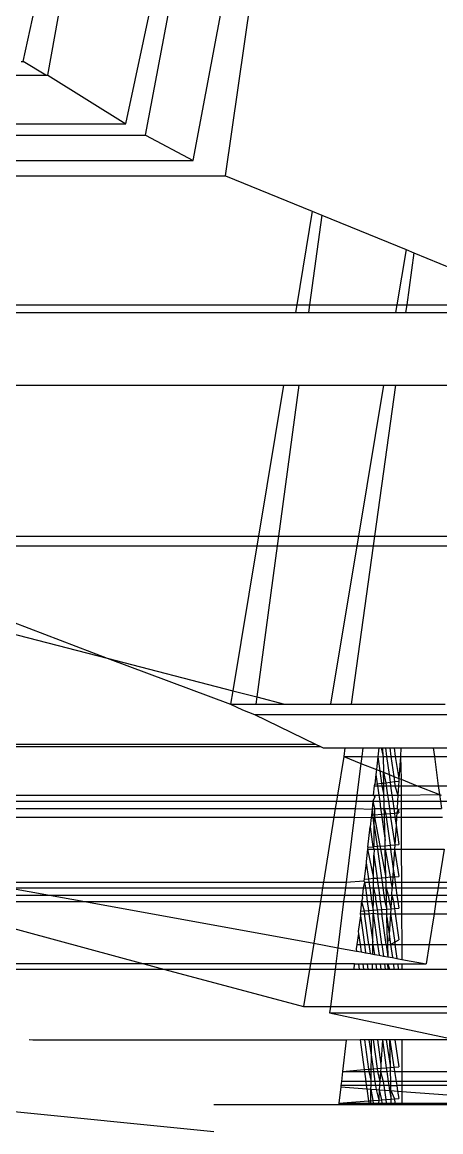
# Model space of a CAD drawing. Extents: x -24961 to 905641, y -154323 to 635957.
# Drawn here: x 396100.56 to 396108.83, y -143408.43 to -143386.54 of the extents above; entities that cross this region are included whole.
import ezdxf

# ---------------------------------------------------------------- set-up
doc = ezdxf.new("R2010")
doc.units = 0
doc.header["$LTSCALE"] = 1000
doc.header["$MEASUREMENT"] = 0

msp = doc.modelspace()

# ---------------------------------------------------------------- linework, layer by layer
for p, q in [((396100.586, -143387.321), (396103.95, -143371.701)), ((396101.07, -143387.592), (396103.95, -143371.701)), ((396102.608, -143388.552), (396105.972, -143372.932)), ((396103, -143388.776), (396105.972, -143372.932)), ((396103.942, -143389.275), (396106.913, -143373.432)), ((396104.578, -143389.574), (396106.913, -143373.432)), ((396100.541, -143387.321), (396100.586, -143387.321)), ((396101.031, -143387.592), (396100.586, -143387.321)), ((396077.372, -143387.592), (396101.031, -143387.592)), ((396101.031, -143387.592), (396101.07, -143387.592)), ((396101.07, -143387.592), (396102.608, -143388.552)), ((396077.192, -143388.552), (396102.608, -143388.552)), ((396099.979, -143388.776), (396103, -143388.776)), ((396103, -143388.776), (396103.942, -143389.275)), ((396099.903, -143389.275), (396103.942, -143389.275)), ((396099.857, -143389.574), (396104.578, -143389.574)), ((396104.578, -143389.574), (396106.292, -143390.275)), ((396106.292, -143390.275), (396105.985, -143392.12)), ((396106.478, -143390.351), (396106.24, -143392.12)), ((396106.292, -143390.275), (396106.478, -143390.351)), ((396106.478, -143390.351), (396108.143, -143391.032)), ((396108.143, -143391.032), (396107.962, -143392.12)), ((396108.143, -143391.032), (396108.298, -143391.096)), ((396108.298, -143391.096), (396108.156, -143392.12)), ((396108.298, -143391.096), (396110.163, -143391.859)), ((396099.466, -143392.12), (396105.985, -143392.12)), ((396105.985, -143392.12), (396105.96, -143392.273)), ((396105.985, -143392.12), (396106.24, -143392.12)), ((396106.24, -143392.12), (396106.219, -143392.273)), ((396106.24, -143392.12), (396107.962, -143392.12)), ((396107.962, -143392.12), (396107.936, -143392.273)), ((396107.962, -143392.12), (396108.156, -143392.12)), ((396108.156, -143392.12), (396108.134, -143392.273)), ((396108.156, -143392.12), (396110.123, -143392.12)), ((396099.442, -143392.273), (396105.96, -143392.273)), ((396105.96, -143392.273), (396106.219, -143392.273)), ((396106.219, -143392.273), (396107.936, -143392.273)), ((396107.936, -143392.273), (396108.134, -143392.273)), ((396108.134, -143392.273), (396110.1, -143392.273)), ((396099.222, -143393.707), (396105.722, -143393.707)), ((396105.722, -143393.707), (396105.227, -143396.683)), ((396106.026, -143393.707), (396105.625, -143396.683)), ((396105.722, -143393.707), (396106.026, -143393.707)), ((396106.026, -143393.707), (396107.698, -143393.707)), ((396107.698, -143393.707), (396107.204, -143396.683)), ((396107.934, -143393.707), (396107.519, -143396.683)), ((396107.698, -143393.707), (396107.934, -143393.707)), ((396107.934, -143393.707), (396109.88, -143393.707)), ((396098.766, -143396.683), (396105.227, -143396.683)), ((396105.227, -143396.683), (396105.196, -143396.872)), ((396105.227, -143396.683), (396105.625, -143396.683)), ((396105.625, -143396.683), (396105.6, -143396.872)), ((396105.625, -143396.683), (396107.204, -143396.683)), ((396107.204, -143396.683), (396107.173, -143396.872)), ((396107.204, -143396.683), (396107.519, -143396.683)), ((396107.519, -143396.683), (396107.493, -143396.872)), ((396107.519, -143396.683), (396109.423, -143396.683)), ((396098.737, -143396.872), (396105.196, -143396.872)), ((396105.196, -143396.872), (396104.721, -143399.733)), ((396105.196, -143396.872), (396105.6, -143396.872)), ((396105.6, -143396.872), (396105.198, -143399.856)), ((396105.6, -143396.872), (396107.173, -143396.872)), ((396107.173, -143396.872), (396106.653, -143399.998)), ((396107.493, -143396.872), (396107.057, -143399.998)), ((396107.173, -143396.872), (396107.493, -143396.872)), ((396107.493, -143396.872), (396109.394, -143396.872)), ((396098.609, -143397.707), (396102.239, -143399.09)), ((396098.543, -143398.133), (396102.239, -143399.09)), ((396102.239, -143399.09), (396104.721, -143399.733)), ((396102.239, -143399.09), (396104.677, -143399.998)), ((396104.721, -143399.733), (396104.677, -143399.998)), ((396104.721, -143399.733), (396105.198, -143399.856)), ((396104.677, -143399.998), (396105.178, -143399.998)), ((396104.677, -143399.998), (396104.913, -143400.109)), ((396105.198, -143399.856), (396105.178, -143399.998)), ((396105.178, -143399.998), (396105.746, -143399.998)), ((396105.198, -143399.856), (396105.746, -143399.998)), ((396105.746, -143399.998), (396106.653, -143399.998)), ((396106.653, -143399.998), (396107.057, -143399.998)), ((396107.057, -143399.998), (396108.914, -143399.998)), ((396104.913, -143400.109), (396105.151, -143400.2)), ((396105.151, -143400.2), (396129.504, -143400.2)), ((396105.151, -143400.2), (396106.356, -143400.787)), ((396098.809, -143400.834), (396106.456, -143400.834)), ((396098.814, -143400.787), (396106.356, -143400.787)), ((396106.356, -143400.787), (396106.456, -143400.834)), ((396106.456, -143400.834), (396106.51, -143400.859)), ((396106.51, -143400.859), (396106.937, -143400.859)), ((396106.937, -143400.859), (396106.913, -143401.033)), ((396106.937, -143400.859), (396107.293, -143400.859)), ((396107.293, -143400.859), (396107.271, -143401.033)), ((396107.293, -143400.859), (396107.609, -143400.859)), ((396107.609, -143400.859), (396107.588, -143401.039)), ((396107.609, -143400.859), (396107.65, -143400.859)), ((396107.65, -143400.859), (396107.685, -143400.859)), ((396107.65, -143400.859), (396107.69, -143401.033)), ((396107.685, -143400.859), (396107.736, -143400.859)), ((396107.69, -143401.033), (396107.685, -143400.859)), ((396107.736, -143400.859), (396107.822, -143400.859)), ((396107.736, -143400.859), (396107.76, -143401.033)), ((396107.822, -143400.859), (396107.908, -143400.859)), ((396107.822, -143400.859), (396107.846, -143401.033)), ((396107.908, -143400.859), (396107.932, -143401.033)), ((396107.908, -143400.859), (396108.042, -143400.859)), ((396108.042, -143400.859), (396108.031, -143401.033)), ((396108.042, -143400.859), (396108.679, -143400.859)), ((396108.679, -143400.859), (396109.088, -143400.859)), ((396108.679, -143400.859), (396108.703, -143401.033)), ((396106.913, -143401.033), (396106.788, -143401.792)), ((396106.913, -143401.033), (396107.271, -143401.033)), ((396106.913, -143401.033), (396107.254, -143401.168)), ((396107.271, -143401.033), (396107.254, -143401.168)), ((396107.271, -143401.033), (396107.588, -143401.039)), ((396107.588, -143401.039), (396107.56, -143401.288)), ((396107.588, -143401.039), (396107.69, -143401.033)), ((396107.588, -143401.039), (396107.626, -143401.315)), ((396107.69, -143401.033), (396107.76, -143401.033)), ((396107.69, -143401.033), (396107.697, -143401.342)), ((396107.76, -143401.033), (396107.846, -143401.033)), ((396107.76, -143401.033), (396107.809, -143401.386)), ((396107.846, -143401.033), (396107.932, -143401.033)), ((396107.846, -143401.033), (396107.9, -143401.422)), ((396107.932, -143401.033), (396108.004, -143401.463)), ((396107.932, -143401.033), (396108.031, -143401.033)), ((396108.031, -143401.033), (396108.004, -143401.463)), ((396108.031, -143401.033), (396108.703, -143401.033)), ((396108.031, -143401.033), (396108.044, -143401.479)), ((396108.703, -143401.033), (396109.181, -143401.033)), ((396108.703, -143401.033), (396108.781, -143401.606)), ((396107.254, -143401.168), (396107.175, -143401.792)), ((396107.254, -143401.168), (396107.56, -143401.288)), ((396107.56, -143401.288), (396107.55, -143401.383)), ((396107.56, -143401.288), (396107.626, -143401.315)), ((396107.626, -143401.315), (396107.697, -143401.342)), ((396107.626, -143401.315), (396107.66, -143401.559)), ((396107.697, -143401.342), (396107.809, -143401.386)), ((396107.697, -143401.342), (396107.745, -143401.548)), ((396107.702, -143401.553), (396107.697, -143401.342)), ((396107.524, -143401.606), (396107.528, -143401.576)), ((396107.55, -143401.383), (396107.528, -143401.576)), ((396107.528, -143401.576), (396107.575, -143401.57)), ((396107.55, -143401.383), (396107.575, -143401.57)), ((396107.575, -143401.57), (396107.66, -143401.559)), ((396107.575, -143401.57), (396107.58, -143401.606)), ((396107.66, -143401.559), (396107.702, -143401.553)), ((396107.66, -143401.559), (396107.666, -143401.606)), ((396107.702, -143401.553), (396107.745, -143401.548)), ((396107.703, -143401.606), (396107.702, -143401.553)), ((396107.745, -143401.548), (396107.829, -143401.537)), ((396107.745, -143401.548), (396107.753, -143401.606)), ((396107.809, -143401.386), (396107.9, -143401.422)), ((396107.809, -143401.386), (396107.829, -143401.537)), ((396107.829, -143401.537), (396107.914, -143401.526)), ((396107.829, -143401.537), (396107.839, -143401.606)), ((396107.9, -143401.422), (396108.004, -143401.463)), ((396107.9, -143401.422), (396107.914, -143401.526)), ((396107.914, -143401.526), (396107.999, -143401.515)), ((396107.914, -143401.526), (396107.925, -143401.606)), ((396107.999, -143401.515), (396107.995, -143401.606)), ((396108.004, -143401.463), (396107.999, -143401.515)), ((396108.004, -143401.463), (396108.044, -143401.479)), ((396108.044, -143401.479), (396108.365, -143401.606)), ((396108.044, -143401.479), (396108.045, -143401.606)), ((396098.689, -143401.792), (396106.788, -143401.792)), ((396106.788, -143401.792), (396106.769, -143401.914)), ((396106.788, -143401.792), (396107.175, -143401.792)), ((396107.175, -143401.792), (396107.16, -143401.914)), ((396107.175, -143401.792), (396107.503, -143401.792)), ((396107.503, -143401.792), (396107.524, -143401.606)), ((396107.503, -143401.792), (396107.606, -143401.792)), ((396107.503, -143401.792), (396107.525, -143401.828)), ((396107.524, -143401.606), (396107.58, -143401.606)), ((396107.58, -143401.606), (396107.666, -143401.606)), ((396107.58, -143401.606), (396107.606, -143401.792)), ((396107.606, -143401.792), (396107.708, -143401.792)), ((396107.606, -143401.792), (396107.623, -143401.914)), ((396107.666, -143401.606), (396107.703, -143401.606)), ((396107.666, -143401.606), (396107.708, -143401.792)), ((396107.703, -143401.606), (396107.753, -143401.606)), ((396107.708, -143401.792), (396107.703, -143401.606)), ((396107.708, -143401.792), (396107.778, -143401.792)), ((396107.711, -143401.914), (396107.708, -143401.792)), ((396107.753, -143401.606), (396107.839, -143401.606)), ((396107.753, -143401.606), (396107.778, -143401.792)), ((396107.778, -143401.792), (396107.864, -143401.792)), ((396107.778, -143401.792), (396107.795, -143401.914)), ((396107.839, -143401.606), (396107.925, -143401.606)), ((396107.839, -143401.606), (396107.864, -143401.792)), ((396107.864, -143401.792), (396107.881, -143401.914)), ((396107.864, -143401.792), (396107.983, -143401.792)), ((396107.925, -143401.606), (396107.983, -143401.792)), ((396107.925, -143401.606), (396107.995, -143401.606)), ((396107.983, -143401.792), (396107.976, -143401.914)), ((396107.995, -143401.606), (396107.983, -143401.792)), ((396107.983, -143401.792), (396108.046, -143401.792)), ((396107.995, -143401.606), (396108.045, -143401.606)), ((396108.045, -143401.606), (396108.365, -143401.606)), ((396108.045, -143401.606), (396108.046, -143401.792)), ((396108.046, -143401.792), (396108.805, -143401.779)), ((396108.046, -143401.792), (396108.046, -143401.914)), ((396108.365, -143401.606), (396108.805, -143401.779)), ((396108.365, -143401.606), (396108.781, -143401.606)), ((396108.781, -143401.606), (396109.092, -143401.606)), ((396108.781, -143401.606), (396108.805, -143401.779)), ((396108.805, -143401.779), (396108.837, -143401.792)), ((396108.805, -143401.779), (396108.824, -143401.914)), ((396098.674, -143401.914), (396106.769, -143401.914)), ((396106.769, -143401.914), (396106.747, -143402.053)), ((396106.769, -143401.914), (396107.16, -143401.914)), ((396107.16, -143401.914), (396107.142, -143402.053)), ((396107.16, -143401.914), (396107.49, -143401.914)), ((396107.49, -143401.914), (396107.472, -143402.071)), ((396107.525, -143401.828), (396107.49, -143401.914)), ((396107.49, -143401.914), (396107.522, -143402.053)), ((396107.49, -143401.914), (396107.623, -143401.914)), ((396107.623, -143401.914), (396107.711, -143401.914)), ((396107.623, -143401.914), (396107.642, -143402.053)), ((396107.711, -143401.914), (396107.795, -143401.914)), ((396107.714, -143402.053), (396107.711, -143401.914)), ((396107.795, -143401.914), (396107.881, -143401.914)), ((396107.795, -143401.914), (396107.814, -143402.053)), ((396107.881, -143401.914), (396107.9, -143402.053)), ((396107.881, -143401.914), (396107.976, -143401.914)), ((396107.976, -143401.914), (396107.967, -143402.053)), ((396107.976, -143401.914), (396108.046, -143401.914)), ((396108.046, -143401.914), (396108.824, -143401.914)), ((396108.046, -143401.914), (396108.047, -143402.053)), ((396108.824, -143401.914), (396109.043, -143401.914)), ((396108.824, -143401.914), (396108.843, -143402.053)), ((396098.635, -143402.225), (396106.719, -143402.225)), ((396098.656, -143402.053), (396106.747, -143402.053)), ((396106.719, -143402.225), (396106.514, -143403.508)), ((396106.747, -143402.053), (396106.719, -143402.225)), ((396106.719, -143402.225), (396107.12, -143402.225)), ((396106.747, -143402.053), (396107.142, -143402.053)), ((396107.12, -143402.225), (396106.959, -143403.508)), ((396107.142, -143402.053), (396107.12, -143402.225)), ((396107.12, -143402.225), (396107.454, -143402.232)), ((396107.142, -143402.053), (396107.472, -143402.071)), ((396107.454, -143402.232), (396107.433, -143402.415)), ((396107.459, -143402.185), (396107.454, -143402.232)), ((396107.454, -143402.232), (396107.52, -143402.225)), ((396107.472, -143402.071), (396107.459, -143402.185)), ((396107.459, -143402.185), (396107.487, -143402.182)), ((396107.472, -143402.071), (396107.522, -143402.053)), ((396107.472, -143402.071), (396107.487, -143402.182)), ((396107.487, -143402.182), (396107.52, -143402.18)), ((396107.517, -143402.401), (396107.487, -143402.182)), ((396107.517, -143402.401), (396107.52, -143402.225)), ((396107.522, -143402.053), (396107.52, -143402.18)), ((396107.52, -143402.18), (396107.658, -143402.169)), ((396107.52, -143402.18), (396107.52, -143402.225)), ((396107.52, -143402.225), (396107.746, -143403.414)), ((396107.52, -143402.225), (396107.665, -143402.225)), ((396107.522, -143402.053), (396107.642, -143402.053)), ((396107.642, -143402.053), (396107.714, -143402.053)), ((396107.642, -143402.053), (396107.658, -143402.169)), ((396107.658, -143402.169), (396107.716, -143402.164)), ((396107.658, -143402.169), (396107.665, -143402.225)), ((396107.665, -143402.225), (396107.718, -143402.225)), ((396107.665, -143402.225), (396107.729, -143402.686)), ((396107.714, -143402.053), (396107.814, -143402.053)), ((396107.716, -143402.164), (396107.714, -143402.053)), ((396107.714, -143402.053), (396107.743, -143402.162)), ((396107.716, -143402.164), (396107.743, -143402.162)), ((396107.718, -143402.225), (396107.716, -143402.164)), ((396107.718, -143402.225), (396107.752, -143402.225)), ((396107.729, -143402.686), (396107.718, -143402.225)), ((396107.743, -143402.162), (396107.828, -143402.155)), ((396107.743, -143402.162), (396107.752, -143402.225)), ((396107.752, -143402.225), (396107.838, -143402.225)), ((396107.752, -143402.225), (396107.828, -143402.781)), ((396107.814, -143402.053), (396107.828, -143402.155)), ((396107.814, -143402.053), (396107.9, -143402.053)), ((396107.828, -143402.155), (396107.913, -143402.148)), ((396107.828, -143402.155), (396107.838, -143402.225)), ((396107.838, -143402.225), (396107.922, -143402.774)), ((396107.838, -143402.225), (396107.924, -143402.225)), ((396107.9, -143402.053), (396107.913, -143402.148)), ((396107.9, -143402.053), (396107.967, -143402.053)), ((396107.913, -143402.148), (396107.961, -143402.144)), ((396107.913, -143402.148), (396107.924, -143402.225)), ((396107.924, -143402.225), (396107.946, -143402.385)), ((396107.924, -143402.225), (396107.956, -143402.225)), ((396107.956, -143402.225), (396107.946, -143402.385)), ((396107.961, -143402.144), (396107.956, -143402.225)), ((396107.956, -143402.225), (396108.047, -143402.225)), ((396107.989, -143402.07), (396107.961, -143402.144)), ((396107.961, -143402.144), (396107.999, -143402.141)), ((396107.967, -143402.053), (396107.989, -143402.07)), ((396107.989, -143402.07), (396108.047, -143402.053)), ((396107.989, -143402.07), (396107.999, -143402.141)), ((396108.047, -143402.053), (396108.843, -143402.053)), ((396108.047, -143402.053), (396108.047, -143402.225)), ((396108.047, -143402.225), (396108.05, -143402.859)), ((396108.047, -143402.225), (396108.866, -143402.225)), ((396107.388, -143402.817), (396107.433, -143402.415)), ((396107.433, -143402.415), (396107.487, -143402.809)), ((396107.512, -143402.807), (396107.517, -143402.401)), ((396107.517, -143402.401), (396107.573, -143402.802)), ((396107.946, -143402.385), (396107.922, -143402.774)), ((396107.946, -143402.385), (396107.999, -143402.768)), ((396107.383, -143402.859), (396107.355, -143403.103)), ((396107.388, -143402.817), (396107.383, -143402.859)), ((396107.383, -143402.859), (396107.512, -143402.859)), ((396107.383, -143402.859), (396107.504, -143403.433)), ((396107.388, -143402.817), (396107.487, -143402.809)), ((396107.487, -143402.809), (396107.512, -143402.807)), ((396107.487, -143402.809), (396107.512, -143402.859)), ((396107.512, -143402.859), (396107.51, -143402.978)), ((396107.512, -143402.807), (396107.573, -143402.802)), ((396107.512, -143402.859), (396107.58, -143402.859)), ((396107.573, -143402.802), (396107.731, -143402.789)), ((396107.573, -143402.802), (396107.58, -143402.859)), ((396107.58, -143402.859), (396107.658, -143403.421)), ((396107.58, -143402.859), (396107.733, -143402.859)), ((396107.731, -143402.789), (396107.729, -143402.686)), ((396107.731, -143402.789), (396107.828, -143402.781)), ((396107.733, -143402.859), (396107.731, -143402.789)), ((396107.746, -143403.414), (396107.733, -143402.859)), ((396107.733, -143402.859), (396107.839, -143402.859)), ((396107.733, -143402.859), (396107.828, -143403.407)), ((396107.828, -143402.781), (396107.922, -143402.774)), ((396107.828, -143402.781), (396107.839, -143402.859)), ((396107.839, -143402.859), (396107.916, -143402.859)), ((396107.839, -143402.859), (396107.892, -143403.246)), ((396107.916, -143402.859), (396107.892, -143403.246)), ((396107.922, -143402.774), (396107.916, -143402.859)), ((396107.916, -143402.859), (396107.999, -143403.394)), ((396107.916, -143402.859), (396108.05, -143402.859)), ((396107.922, -143402.774), (396107.999, -143402.768)), ((396108.05, -143402.859), (396108.053, -143403.508)), ((396108.05, -143402.859), (396108.896, -143402.859)), ((396108.896, -143402.859), (396108.794, -143403.508)), ((396107.355, -143403.103), (396107.359, -143403.129)), ((396107.504, -143403.433), (396107.51, -143402.978)), ((396107.51, -143402.978), (396107.571, -143403.428)), ((396107.359, -143403.129), (396107.317, -143403.448)), ((396107.359, -143403.129), (396107.402, -143403.441)), ((396107.892, -143403.246), (396107.882, -143403.403)), ((396107.892, -143403.246), (396107.913, -143403.401)), ((396099.702, -143403.508), (396106.514, -143403.508)), ((396106.514, -143403.508), (396106.497, -143403.618)), ((396106.514, -143403.508), (396106.959, -143403.508)), ((396106.959, -143403.508), (396106.945, -143403.618)), ((396106.959, -143403.508), (396107.312, -143403.485)), ((396107.325, -143403.508), (396107.297, -143403.618)), ((396107.317, -143403.448), (396107.312, -143403.485)), ((396107.312, -143403.485), (396107.325, -143403.508)), ((396107.317, -143403.448), (396107.402, -143403.441)), ((396107.325, -143403.508), (396107.411, -143403.508)), ((396107.325, -143403.508), (396107.34, -143403.618)), ((396107.402, -143403.441), (396107.504, -143403.433)), ((396107.402, -143403.441), (396107.411, -143403.508)), ((396107.411, -143403.508), (396107.503, -143403.508)), ((396107.411, -143403.508), (396107.426, -143403.618)), ((396107.502, -143403.618), (396107.503, -143403.508)), ((396107.503, -143403.508), (396107.504, -143403.433)), ((396107.503, -143403.508), (396107.582, -143403.508)), ((396107.504, -143403.433), (396107.571, -143403.428)), ((396107.571, -143403.428), (396107.658, -143403.421)), ((396107.571, -143403.428), (396107.582, -143403.508)), ((396107.582, -143403.508), (396107.597, -143403.618)), ((396107.582, -143403.508), (396107.67, -143403.508)), ((396107.658, -143403.421), (396107.746, -143403.414)), ((396107.658, -143403.421), (396107.67, -143403.508)), ((396107.67, -143403.508), (396107.685, -143403.618)), ((396107.67, -143403.508), (396107.748, -143403.508)), ((396107.746, -143403.414), (396107.828, -143403.407)), ((396107.748, -143403.508), (396107.746, -143403.414)), ((396107.751, -143403.618), (396107.748, -143403.508)), ((396107.748, -143403.508), (396107.842, -143403.508)), ((396107.828, -143403.407), (396107.882, -143403.403)), ((396107.828, -143403.407), (396107.842, -143403.508)), ((396107.842, -143403.508), (396107.876, -143403.508)), ((396107.842, -143403.508), (396107.869, -143403.618)), ((396107.876, -143403.508), (396107.869, -143403.618)), ((396107.882, -143403.403), (396107.876, -143403.508)), ((396107.876, -143403.508), (396107.928, -143403.508)), ((396107.882, -143403.403), (396107.913, -143403.401)), ((396107.913, -143403.401), (396107.999, -143403.394)), ((396107.913, -143403.401), (396107.928, -143403.508)), ((396107.928, -143403.508), (396107.943, -143403.618)), ((396107.928, -143403.508), (396108.053, -143403.508)), ((396108.053, -143403.508), (396108.053, -143403.618)), ((396108.053, -143403.508), (396108.794, -143403.508)), ((396108.794, -143403.508), (396108.777, -143403.618)), ((396108.794, -143403.508), (396109.043, -143403.508)), ((396098.443, -143403.763), (396101.103, -143403.763)), ((396100.303, -143403.618), (396106.497, -143403.618)), ((396100.303, -143403.618), (396101.103, -143403.763)), ((396101.103, -143403.763), (396106.474, -143403.763)), ((396101.103, -143403.763), (396101.798, -143403.89)), ((396106.474, -143403.763), (396106.453, -143403.89)), ((396106.497, -143403.618), (396106.474, -143403.763)), ((396106.474, -143403.763), (396106.926, -143403.763)), ((396106.497, -143403.618), (396106.945, -143403.618)), ((396106.926, -143403.763), (396106.91, -143403.89)), ((396106.945, -143403.618), (396106.926, -143403.763)), ((396106.926, -143403.763), (396107.281, -143403.763)), ((396106.945, -143403.618), (396107.297, -143403.618)), ((396107.281, -143403.763), (396107.278, -143403.792)), ((396107.297, -143403.618), (396107.281, -143403.763)), ((396107.281, -143403.763), (396107.36, -143403.763)), ((396107.297, -143403.618), (396107.34, -143403.618)), ((396107.34, -143403.618), (396107.426, -143403.618)), ((396107.34, -143403.618), (396107.36, -143403.763)), ((396107.36, -143403.763), (396107.446, -143403.763)), ((396107.36, -143403.763), (396107.378, -143403.89)), ((396107.426, -143403.618), (396107.446, -143403.763)), ((396107.426, -143403.618), (396107.502, -143403.618)), ((396107.446, -143403.763), (396107.464, -143403.89)), ((396107.446, -143403.763), (396107.5, -143403.763)), ((396107.498, -143403.89), (396107.5, -143403.763)), ((396107.5, -143403.763), (396107.502, -143403.618)), ((396107.5, -143403.763), (396107.532, -143403.763)), ((396107.502, -143403.618), (396107.597, -143403.618)), ((396107.502, -143403.618), (396107.532, -143403.763)), ((396107.532, -143403.763), (396107.617, -143403.763)), ((396107.532, -143403.763), (396107.55, -143403.89)), ((396107.597, -143403.618), (396107.685, -143403.618)), ((396107.597, -143403.618), (396107.617, -143403.763)), ((396107.617, -143403.763), (396107.705, -143403.763)), ((396107.617, -143403.763), (396107.634, -143403.89)), ((396107.685, -143403.618), (396107.751, -143403.618)), ((396107.685, -143403.618), (396107.705, -143403.763)), ((396107.705, -143403.763), (396107.722, -143403.89)), ((396107.705, -143403.763), (396107.755, -143403.763)), ((396107.755, -143403.763), (396107.751, -143403.618)), ((396107.751, -143403.618), (396107.869, -143403.618)), ((396107.751, -143403.618), (396107.791, -143403.763)), ((396107.758, -143403.89), (396107.755, -143403.763)), ((396107.755, -143403.763), (396107.791, -143403.763)), ((396107.791, -143403.763), (396107.808, -143403.89)), ((396107.791, -143403.763), (396107.86, -143403.763)), ((396107.86, -143403.763), (396107.852, -143403.89)), ((396107.86, -143403.763), (396107.869, -143403.618)), ((396107.86, -143403.763), (396107.963, -143403.763)), ((396107.86, -143403.763), (396107.895, -143403.89)), ((396107.869, -143403.618), (396107.943, -143403.618)), ((396107.943, -143403.618), (396107.963, -143403.763)), ((396107.943, -143403.618), (396108.053, -143403.618)), ((396107.963, -143403.763), (396107.981, -143403.89)), ((396107.963, -143403.763), (396108.054, -143403.763)), ((396108.053, -143403.618), (396108.054, -143403.763)), ((396108.053, -143403.618), (396108.777, -143403.618)), ((396108.054, -143403.763), (396108.054, -143403.89)), ((396108.054, -143403.763), (396108.754, -143403.763)), ((396108.754, -143403.763), (396108.734, -143403.89)), ((396108.777, -143403.618), (396108.754, -143403.763)), ((396108.754, -143403.763), (396109.078, -143403.763)), ((396108.777, -143403.618), (396109.058, -143403.618)), ((396098.427, -143403.89), (396101.798, -143403.89)), ((396098.427, -143403.89), (396102.969, -143405.12)), ((396101.798, -143403.89), (396106.453, -143403.89)), ((396101.798, -143403.89), (396106.322, -143404.715)), ((396106.453, -143403.89), (396106.322, -143404.715)), ((396106.453, -143403.89), (396106.91, -143403.89)), ((396106.91, -143403.89), (396106.795, -143404.802)), ((396106.91, -143403.89), (396107.267, -143403.89)), ((396107.267, -143403.89), (396107.245, -143404.081)), ((396107.282, -143403.825), (396107.267, -143403.89)), ((396107.267, -143403.89), (396107.378, -143403.89)), ((396107.267, -143403.89), (396107.317, -143404.075)), ((396107.278, -143403.792), (396107.282, -143403.825)), ((396107.378, -143403.89), (396107.464, -143403.89)), ((396107.378, -143403.89), (396107.402, -143404.068)), ((396107.464, -143403.89), (396107.496, -143404.061)), ((396107.464, -143403.89), (396107.498, -143403.89)), ((396107.496, -143404.061), (396107.498, -143403.89)), ((396107.498, -143403.89), (396107.55, -143403.89)), ((396107.55, -143403.89), (396107.573, -143404.055)), ((396107.55, -143403.89), (396107.634, -143403.89)), ((396107.634, -143403.89), (396107.656, -143404.048)), ((396107.634, -143403.89), (396107.722, -143403.89)), ((396107.722, -143403.89), (396107.761, -143404.04)), ((396107.722, -143403.89), (396107.758, -143403.89)), ((396107.761, -143404.04), (396107.758, -143403.89)), ((396107.758, -143403.89), (396107.808, -143403.89)), ((396107.808, -143403.89), (396107.843, -143404.033)), ((396107.808, -143403.89), (396107.852, -143403.89)), ((396107.852, -143403.89), (396107.843, -143404.033)), ((396107.852, -143403.89), (396107.895, -143403.89)), ((396107.895, -143403.89), (396107.913, -143404.027)), ((396107.895, -143403.89), (396107.981, -143403.89)), ((396107.981, -143403.89), (396107.999, -143404.021)), ((396107.981, -143403.89), (396108.054, -143403.89)), ((396108.054, -143403.89), (396108.055, -143404.135)), ((396108.054, -143403.89), (396108.734, -143403.89)), ((396108.734, -143403.89), (396108.696, -143404.134)), ((396108.734, -143403.89), (396109.096, -143403.89)), ((396107.244, -143404.173), (396107.2, -143404.48)), ((396107.245, -143404.081), (396107.239, -143404.136)), ((396107.239, -143404.136), (396107.325, -143404.136)), ((396107.239, -143404.136), (396107.244, -143404.173)), ((396107.244, -143404.173), (396107.322, -143404.738)), ((396107.245, -143404.081), (396107.317, -143404.075)), ((396107.317, -143404.075), (396107.402, -143404.068)), ((396107.317, -143404.075), (396107.325, -143404.136)), ((396107.325, -143404.136), (396107.411, -143404.136)), ((396107.408, -143404.738), (396107.325, -143404.136)), ((396107.402, -143404.068), (396107.496, -143404.061)), ((396107.402, -143404.068), (396107.411, -143404.136)), ((396107.411, -143404.136), (396107.495, -143404.121)), ((396107.411, -143404.136), (396107.488, -143404.694)), ((396107.488, -143404.694), (396107.495, -143404.121)), ((396107.496, -143404.061), (396107.495, -143404.121)), ((396107.495, -143404.121), (396107.584, -143404.135)), ((396107.495, -143404.121), (396107.58, -143404.738)), ((396107.496, -143404.061), (396107.573, -143404.055)), ((396107.573, -143404.055), (396107.656, -143404.048)), ((396107.573, -143404.055), (396107.584, -143404.135)), ((396107.584, -143404.135), (396107.668, -143404.135)), ((396107.666, -143404.738), (396107.584, -143404.135)), ((396107.656, -143404.048), (396107.761, -143404.04)), ((396107.656, -143404.048), (396107.668, -143404.135)), ((396107.668, -143404.135), (396107.763, -143404.135)), ((396107.75, -143404.738), (396107.668, -143404.135)), ((396107.761, -143404.04), (396107.843, -143404.033)), ((396107.763, -143404.135), (396107.761, -143404.04)), ((396107.765, -143404.2), (396107.763, -143404.135)), ((396107.763, -143404.135), (396107.836, -143404.135)), ((396107.765, -143404.2), (396107.811, -143404.538)), ((396107.776, -143404.671), (396107.765, -143404.2)), ((396107.836, -143404.135), (396107.811, -143404.538)), ((396107.843, -143404.033), (396107.836, -143404.135)), ((396107.836, -143404.135), (396107.914, -143404.656)), ((396107.836, -143404.135), (396107.928, -143404.135)), ((396107.843, -143404.033), (396107.913, -143404.027)), ((396107.913, -143404.027), (396107.999, -143404.021)), ((396107.913, -143404.027), (396107.928, -143404.135)), ((396107.928, -143404.135), (396107.999, -143404.647)), ((396107.928, -143404.135), (396108.055, -143404.135)), ((396108.055, -143404.135), (396108.696, -143404.134)), ((396108.055, -143404.135), (396108.058, -143404.738)), ((396108.696, -143404.134), (396108.602, -143404.738)), ((396108.696, -143404.134), (396109.129, -143404.134)), ((396107.206, -143404.521), (396107.171, -143404.738)), ((396107.2, -143404.48), (396107.206, -143404.521)), ((396107.206, -143404.521), (396107.236, -143404.738)), ((396107.811, -143404.538), (396107.803, -143404.668)), ((396107.811, -143404.538), (396107.839, -143404.738)), ((396107.839, -143404.738), (396107.999, -143404.647)), ((396106.322, -143404.715), (396106.257, -143405.12)), ((396106.322, -143404.715), (396106.795, -143404.802)), ((396106.795, -143404.802), (396106.755, -143405.12)), ((396106.795, -143404.802), (396107.168, -143404.869)), ((396107.171, -143404.738), (396107.161, -143404.824)), ((396107.161, -143404.824), (396107.168, -143404.869)), ((396107.171, -143404.738), (396107.236, -143404.738)), ((396107.236, -143404.738), (396107.256, -143404.886)), ((396107.236, -143404.738), (396107.322, -143404.738)), ((396107.322, -143404.738), (396107.344, -143404.902)), ((396107.322, -143404.738), (396107.408, -143404.738)), ((396107.408, -143404.738), (396107.433, -143404.918)), ((396107.408, -143404.738), (396107.488, -143404.738)), ((396107.485, -143404.927), (396107.488, -143404.738)), ((396107.488, -143404.738), (396107.488, -143404.694)), ((396107.488, -143404.738), (396107.521, -143404.934)), ((396107.488, -143404.738), (396107.58, -143404.738)), ((396107.58, -143404.738), (396107.61, -143404.95)), ((396107.58, -143404.738), (396107.666, -143404.738)), ((396107.666, -143404.738), (396107.698, -143404.966)), ((396107.666, -143404.738), (396107.75, -143404.738)), ((396107.75, -143404.738), (396107.783, -143404.982)), ((396107.75, -143404.738), (396107.778, -143404.738)), ((396107.803, -143404.668), (396107.776, -143404.671)), ((396107.776, -143404.671), (396107.778, -143404.738)), ((396107.778, -143404.738), (396107.783, -143404.982)), ((396107.778, -143404.738), (396107.839, -143404.738)), ((396107.839, -143404.738), (396107.875, -143404.998)), ((396107.839, -143404.738), (396107.925, -143404.738)), ((396107.914, -143404.656), (396107.925, -143404.738)), ((396107.925, -143404.738), (396107.963, -143405.015)), ((396107.925, -143404.738), (396108.058, -143404.738)), ((396108.058, -143404.738), (396108.059, -143405.032)), ((396108.058, -143404.738), (396108.602, -143404.738)), ((396108.602, -143404.738), (396108.542, -143405.12)), ((396108.602, -143404.738), (396109.212, -143404.738)), ((396107.168, -143404.869), (396107.256, -143404.886)), ((396107.256, -143404.886), (396107.344, -143404.902)), ((396107.344, -143404.902), (396107.433, -143404.918)), ((396107.433, -143404.918), (396107.485, -143404.927)), ((396107.485, -143404.927), (396107.521, -143404.934)), ((396107.521, -143404.934), (396107.61, -143404.95)), ((396107.61, -143404.95), (396107.698, -143404.966)), ((396107.698, -143404.966), (396107.783, -143404.982)), ((396107.783, -143404.982), (396107.875, -143404.998)), ((396107.875, -143404.998), (396107.963, -143405.015)), ((396107.963, -143405.015), (396108.059, -143405.032)), ((396108.059, -143405.032), (396108.542, -143405.12)), ((396103.379, -143405.23), (396091.876, -143405.23)), ((396102.969, -143405.12), (396091.888, -143405.12)), ((396102.969, -143405.12), (396103.379, -143405.23)), ((396106.257, -143405.12), (396102.969, -143405.12)), ((396103.379, -143405.23), (396106.122, -143405.963)), ((396106.239, -143405.23), (396103.379, -143405.23)), ((396106.239, -143405.23), (396106.122, -143405.963)), ((396106.257, -143405.12), (396106.239, -143405.23)), ((396106.741, -143405.23), (396106.239, -143405.23)), ((396106.755, -143405.12), (396106.257, -143405.12)), ((396106.741, -143405.23), (396106.649, -143405.963)), ((396106.755, -143405.12), (396106.741, -143405.23)), ((396107.116, -143405.23), (396106.741, -143405.23)), ((396107.128, -143405.12), (396106.755, -143405.12)), ((396107.116, -143405.23), (396107.128, -143405.12)), ((396107.217, -143405.23), (396107.116, -143405.23)), ((396107.128, -143405.12), (396107.202, -143405.12)), ((396107.202, -143405.12), (396107.217, -143405.23)), ((396107.202, -143405.12), (396107.288, -143405.12)), ((396107.303, -143405.23), (396107.217, -143405.23)), ((396107.288, -143405.12), (396107.303, -143405.23)), ((396107.288, -143405.12), (396107.374, -143405.12)), ((396107.389, -143405.23), (396107.303, -143405.23)), ((396107.374, -143405.12), (396107.389, -143405.23)), ((396107.374, -143405.12), (396107.483, -143405.12)), ((396107.481, -143405.23), (396107.389, -143405.23)), ((396107.481, -143405.23), (396107.483, -143405.12)), ((396107.562, -143405.23), (396107.481, -143405.23)), ((396107.483, -143405.12), (396107.547, -143405.12)), ((396107.547, -143405.12), (396107.562, -143405.23)), ((396107.547, -143405.12), (396107.633, -143405.12)), ((396107.648, -143405.23), (396107.562, -143405.23)), ((396107.633, -143405.12), (396107.648, -143405.23)), ((396107.633, -143405.12), (396107.719, -143405.12)), ((396107.734, -143405.23), (396107.648, -143405.23)), ((396107.719, -143405.12), (396107.734, -143405.23)), ((396107.719, -143405.12), (396107.787, -143405.12)), ((396107.789, -143405.23), (396107.734, -143405.23)), ((396107.789, -143405.23), (396107.787, -143405.12)), ((396107.787, -143405.12), (396107.82, -143405.23)), ((396107.787, -143405.12), (396107.891, -143405.12)), ((396107.82, -143405.23), (396107.789, -143405.23)), ((396107.907, -143405.23), (396107.82, -143405.23)), ((396107.891, -143405.12), (396107.907, -143405.23)), ((396107.891, -143405.12), (396107.978, -143405.12)), ((396107.993, -143405.23), (396107.907, -143405.23)), ((396107.978, -143405.12), (396107.993, -143405.23)), ((396107.978, -143405.12), (396108.059, -143405.12)), ((396108.059, -143405.23), (396107.993, -143405.23)), ((396108.059, -143405.12), (396108.059, -143405.23)), ((396108.059, -143405.12), (396108.542, -143405.12)), ((396109.241, -143405.23), (396108.059, -143405.23)), ((396106.122, -143405.963), (396106.649, -143405.963)), ((396106.649, -143405.963), (396106.633, -143406.086)), ((396106.633, -143406.086), (396111.199, -143406.086)), ((396106.633, -143406.086), (396109.138, -143406.619)), ((396106.649, -143405.963), (396111.214, -143405.963)), ((396100.777, -143406.628), (396100.7, -143406.619)), ((396106.958, -143406.628), (396100.777, -143406.628)), ((396106.958, -143406.628), (396106.888, -143407.242)), ((396107.236, -143406.619), (396106.958, -143406.628)), ((396107.236, -143406.619), (396107.317, -143407.207)), ((396107.322, -143406.619), (396107.236, -143406.619)), ((396107.322, -143406.619), (396107.402, -143407.2)), ((396107.408, -143406.619), (396107.322, -143406.619)), ((396107.408, -143406.619), (396107.459, -143406.964)), ((396107.464, -143406.619), (396107.408, -143406.619)), ((396107.459, -143406.964), (396107.464, -143406.619)), ((396107.494, -143406.619), (396107.464, -143406.619)), ((396107.494, -143406.619), (396107.573, -143407.187)), ((396107.581, -143406.619), (396107.494, -143406.619)), ((396107.581, -143406.619), (396107.647, -143407.105)), ((396107.678, -143406.619), (396107.581, -143406.619)), ((396107.678, -143406.619), (396107.647, -143407.105)), ((396107.678, -143406.619), (396107.754, -143407.172)), ((396107.753, -143406.619), (396107.678, -143406.619)), ((396107.753, -143406.619), (396107.835, -143407.166)), ((396107.822, -143406.619), (396107.753, -143406.619)), ((396107.822, -143406.619), (396107.905, -143407.16)), ((396107.835, -143407.166), (396107.822, -143406.619)), ((396107.925, -143406.619), (396107.822, -143406.619)), ((396107.925, -143406.619), (396107.999, -143407.153)), ((396108.059, -143406.619), (396107.925, -143406.619)), ((396108.059, -143406.619), (396108.059, -143407.242)), ((396109.138, -143406.619), (396108.059, -143406.619)), ((396107.456, -143407.196), (396107.459, -143406.964)), ((396107.459, -143406.964), (396107.493, -143407.193)), ((396106.888, -143407.242), (396106.866, -143407.444)), ((396106.888, -143407.242), (396107.317, -143407.207)), ((396106.888, -143407.242), (396107.322, -143407.242)), ((396107.317, -143407.207), (396107.402, -143407.2)), ((396107.317, -143407.207), (396107.322, -143407.242)), ((396107.322, -143407.242), (396107.408, -143407.242)), ((396107.322, -143407.242), (396107.349, -143407.444)), ((396107.402, -143407.2), (396107.456, -143407.196)), ((396107.402, -143407.2), (396107.408, -143407.242)), ((396107.408, -143407.242), (396107.453, -143407.444)), ((396107.408, -143407.242), (396107.456, -143407.242)), ((396107.453, -143407.444), (396107.456, -143407.242)), ((396107.456, -143407.196), (396107.493, -143407.193)), ((396107.456, -143407.242), (396107.456, -143407.196)), ((396107.456, -143407.242), (396107.5, -143407.242)), ((396107.493, -143407.193), (396107.573, -143407.187)), ((396107.493, -143407.193), (396107.5, -143407.242)), ((396107.5, -143407.242), (396107.53, -143407.444)), ((396107.5, -143407.242), (396107.58, -143407.242)), ((396107.573, -143407.187), (396107.643, -143407.181)), ((396107.573, -143407.187), (396107.58, -143407.242)), ((396107.58, -143407.242), (396107.626, -143407.444)), ((396107.58, -143407.242), (396107.639, -143407.242)), ((396107.639, -143407.242), (396107.626, -143407.444)), ((396107.643, -143407.181), (396107.639, -143407.242)), ((396107.639, -143407.242), (396107.694, -143407.444)), ((396107.639, -143407.242), (396107.763, -143407.242)), ((396107.647, -143407.105), (396107.643, -143407.181)), ((396107.643, -143407.181), (396107.754, -143407.172)), ((396107.754, -143407.172), (396107.835, -143407.166)), ((396107.754, -143407.172), (396107.763, -143407.242)), ((396107.763, -143407.242), (396107.837, -143407.229)), ((396107.763, -143407.242), (396107.791, -143407.444)), ((396107.835, -143407.166), (396107.905, -143407.16)), ((396107.837, -143407.229), (396107.835, -143407.166)), ((396107.842, -143407.444), (396107.837, -143407.229)), ((396107.837, -143407.229), (396107.917, -143407.242)), ((396107.905, -143407.16), (396107.999, -143407.153)), ((396107.905, -143407.16), (396107.917, -143407.242)), ((396107.917, -143407.242), (396107.948, -143407.444)), ((396107.917, -143407.242), (396108.059, -143407.242)), ((396108.059, -143407.242), (396108.059, -143407.444)), ((396108.059, -143407.242), (396109.557, -143407.242)), ((396106.866, -143407.444), (396106.857, -143407.517)), ((396107.349, -143407.444), (396106.866, -143407.444)), ((396107.453, -143407.444), (396107.349, -143407.444)), ((396107.349, -143407.444), (396107.359, -143407.517)), ((396107.452, -143407.517), (396107.453, -143407.444)), ((396107.53, -143407.444), (396107.453, -143407.444)), ((396107.626, -143407.444), (396107.53, -143407.444)), ((396107.53, -143407.444), (396107.541, -143407.517)), ((396107.626, -143407.444), (396107.621, -143407.517)), ((396107.694, -143407.444), (396107.626, -143407.444)), ((396107.694, -143407.444), (396107.704, -143407.517)), ((396107.791, -143407.444), (396107.694, -143407.444)), ((396107.791, -143407.444), (396107.801, -143407.517)), ((396107.842, -143407.444), (396107.791, -143407.444)), ((396107.844, -143407.517), (396107.842, -143407.444)), ((396107.948, -143407.444), (396107.842, -143407.444)), ((396107.948, -143407.444), (396107.959, -143407.517)), ((396108.059, -143407.444), (396107.948, -143407.444)), ((396108.059, -143407.444), (396108.059, -143407.517)), ((396109.585, -143407.444), (396108.059, -143407.444)), ((396106.854, -143407.545), (396106.818, -143407.87)), ((396106.857, -143407.517), (396106.854, -143407.545)), ((396106.854, -143407.545), (396107.369, -143407.584)), ((396107.359, -143407.517), (396106.857, -143407.517)), ((396107.452, -143407.517), (396107.359, -143407.517)), ((396107.359, -143407.517), (396107.369, -143407.584)), ((396107.369, -143407.584), (396107.451, -143407.59)), ((396107.369, -143407.584), (396107.402, -143407.825)), ((396107.448, -143407.821), (396107.451, -143407.59)), ((396107.451, -143407.59), (396107.452, -143407.517)), ((396107.451, -143407.59), (396107.553, -143407.598)), ((396107.451, -143407.59), (396107.487, -143407.818)), ((396107.541, -143407.517), (396107.452, -143407.517)), ((396107.621, -143407.517), (396107.541, -143407.517)), ((396107.541, -143407.517), (396107.553, -143407.598)), ((396107.553, -143407.598), (396107.616, -143407.603)), ((396107.553, -143407.598), (396107.603, -143407.809)), ((396107.616, -143407.603), (396107.603, -143407.809)), ((396107.621, -143407.517), (396107.616, -143407.603)), ((396107.616, -143407.603), (396107.717, -143407.61)), ((396107.616, -143407.603), (396107.658, -143407.805)), ((396107.704, -143407.517), (396107.621, -143407.517)), ((396107.801, -143407.517), (396107.704, -143407.517)), ((396107.704, -143407.517), (396107.717, -143407.61)), ((396107.717, -143407.61), (396107.815, -143407.618)), ((396107.717, -143407.61), (396107.743, -143407.799)), ((396107.801, -143407.517), (396107.815, -143407.618)), ((396107.844, -143407.517), (396107.801, -143407.517)), ((396107.815, -143407.618), (396107.85, -143407.79)), ((396107.815, -143407.618), (396107.846, -143407.62)), ((396107.846, -143407.62), (396107.844, -143407.517)), ((396107.844, -143407.517), (396107.959, -143407.517)), ((396107.85, -143407.79), (396107.846, -143407.62)), ((396107.846, -143407.62), (396107.913, -143407.785)), ((396107.846, -143407.62), (396107.976, -143407.63)), ((396107.959, -143407.517), (396107.976, -143407.63)), ((396108.059, -143407.517), (396107.959, -143407.517)), ((396107.976, -143407.63), (396107.999, -143407.779)), ((396107.976, -143407.63), (396108.059, -143407.636)), ((396108.059, -143407.517), (396108.059, -143407.636)), ((396109.595, -143407.517), (396108.059, -143407.517)), ((396108.059, -143407.636), (396108.059, -143407.87)), ((396108.059, -143407.636), (396109.627, -143407.755)), ((396104.35, -143408.433), (396098.88, -143407.884)), ((396104.35, -143407.896), (396106.815, -143407.896)), ((396106.818, -143407.87), (396106.815, -143407.896)), ((396106.815, -143407.896), (396107.412, -143407.896)), ((396106.818, -143407.87), (396107.402, -143407.825)), ((396106.818, -143407.87), (396107.408, -143407.87)), ((396107.402, -143407.825), (396107.448, -143407.821)), ((396107.402, -143407.825), (396107.408, -143407.87)), ((396107.408, -143407.87), (396107.448, -143407.87)), ((396107.408, -143407.87), (396107.412, -143407.896)), ((396107.412, -143407.896), (396107.447, -143407.896)), ((396107.447, -143407.896), (396107.448, -143407.87)), ((396107.447, -143407.896), (396107.498, -143407.896)), ((396107.448, -143407.821), (396107.487, -143407.818)), ((396107.448, -143407.87), (396107.448, -143407.821)), ((396107.448, -143407.87), (396107.494, -143407.87)), ((396107.487, -143407.818), (396107.603, -143407.809)), ((396107.487, -143407.818), (396107.494, -143407.87)), ((396107.494, -143407.87), (396107.599, -143407.87)), ((396107.494, -143407.87), (396107.498, -143407.896)), ((396107.498, -143407.896), (396107.597, -143407.896)), ((396107.599, -143407.87), (396107.597, -143407.896)), ((396107.597, -143407.896), (396107.67, -143407.896)), ((396107.603, -143407.809), (396107.599, -143407.87)), ((396107.599, -143407.87), (396107.666, -143407.87)), ((396107.603, -143407.809), (396107.658, -143407.805)), ((396107.658, -143407.805), (396107.743, -143407.799)), ((396107.658, -143407.805), (396107.666, -143407.87)), ((396107.666, -143407.87), (396107.67, -143407.896)), ((396107.666, -143407.87), (396107.753, -143407.87)), ((396107.67, -143407.896), (396107.756, -143407.896)), ((396107.743, -143407.799), (396107.85, -143407.79)), ((396107.743, -143407.799), (396107.753, -143407.87)), ((396107.753, -143407.87), (396107.756, -143407.896)), ((396107.753, -143407.87), (396107.852, -143407.87)), ((396107.756, -143407.896), (396107.853, -143407.896)), ((396107.85, -143407.79), (396107.913, -143407.785)), ((396107.852, -143407.87), (396107.85, -143407.79)), ((396107.853, -143407.896), (396107.852, -143407.87)), ((396107.852, -143407.87), (396107.925, -143407.87)), ((396107.853, -143407.896), (396107.929, -143407.896)), ((396107.913, -143407.785), (396107.999, -143407.779)), ((396107.913, -143407.785), (396107.925, -143407.87)), ((396107.925, -143407.87), (396107.929, -143407.896)), ((396107.925, -143407.87), (396108.059, -143407.87)), ((396107.929, -143407.896), (396108.059, -143407.896)), ((396108.059, -143407.87), (396108.059, -143407.896)), ((396108.059, -143407.87), (396109.643, -143407.87)), ((396108.059, -143407.896), (396109.647, -143407.896))]:
    msp.add_line(p, q)

doc.saveas('drawing.dxf')
